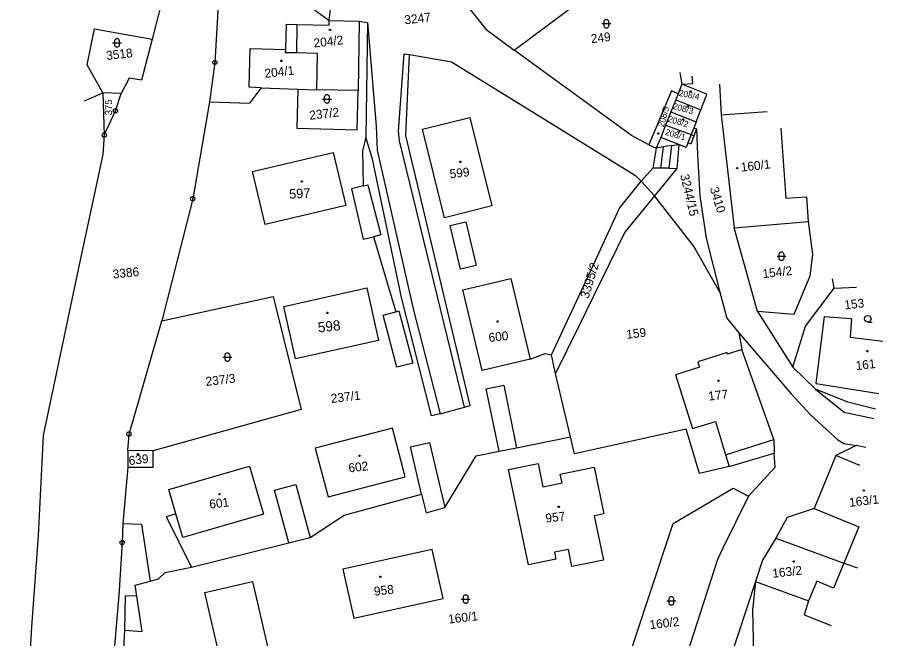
# Model space of a CAD drawing. Extents: x -563764 to -561589, y -1056950 to -1055205.
# Drawn here: x -562841.2 to -562646.5, y -1056594.1 to -1056454.4 of the extents above; entities that cross this region are included whole.
import ezdxf

# ---------------------------------------------------------------- set-up
doc = ezdxf.new("R2010")
doc.units = 0
doc.layers.add('katastr', color=7, linetype='Continuous')

msp = doc.modelspace()

# ---------------------------------------------------------------- linework, layer by layer
at = {"layer": 'katastr'}
for p, q in [((-562807.89, -1056447.67), (-562810.82, -1056459.3)), ((-562778.27, -1056455.95), (-562778.41, -1056462.39)), ((-562764.27, -1056455.24), (-562762.41, -1056455.51)), ((-562762.41, -1056455.51), (-562762.41, -1056455.51)), ((-562786.33, -1056470.19), (-562788.92, -1056473.69)), ((-562688.99, -1056479.22), (-562688.99, -1056479.22)), ((-562696.44, -1056481.38), (-562697.49, -1056483.76)), ((-562699.08, -1056483.01), (-562697.49, -1056483.76)), ((-562694.01, -1056483.22), (-562692.39, -1056483)), ((-562763.28, -1056492.29), (-562763.49, -1056484.15)), ((-562695.3, -1056484.67), (-562695.3, -1056484.67)), ((-562694.57, -1056488.27), (-562692.84, -1056488.35)), ((-562700.82, -1056491.22), (-562697.85, -1056494.51)), ((-562761.07, -1056503.73), (-562756.04, -1056520.6)), ((-562657.39, -1056515.29), (-562652.42, -1056515.09)), ((-562678.86, -1056525.35), (-562678.16, -1056529.09)), ((-562725.8, -1056531.24), (-562722.41, -1056529.98)), ((-562671, -1056549.3), (-562678.16, -1056529.09)), ((-562666.71, -1056533.02), (-562661.61, -1056538)), ((-562681.83, -1056552.77), (-562671, -1056549.3)), ((-562671, -1056549.3), (-562670.88, -1056552.36)), ((-562681.83, -1056552.77), (-562681.04, -1056555.38)), ((-562681.04, -1056555.38), (-562670.88, -1056552.36)), ((-562651.61, -1056555.15), (-562657.07, -1056552.92)), ((-562805.55, -1056566), (-562807.63, -1056566.72)), ((-562816.98, -1056592.16), (-562816.82, -1056584.45))]:
    msp.add_line(p, q, dxfattribs=at)
for points in [[(-562751.15, -1056437.76), (-562735.81, -1056457), (-562729.41, -1056461.76), (-562715.27, -1056451.26), (-562705.98, -1056451.13)], [(-562795.32, -1056439.99), (-562796.76, -1056464.53), (-562797.96, -1056473.35), (-562788.92, -1056473.69)], [(-562780.21, -1056448.35), (-562771.03, -1056455.05), (-562770.55, -1056451.34)], [(-562786.33, -1056470.19), (-562789.04, -1056470.11), (-562788.81, -1056461.4), (-562780.81, -1056461.63), (-562780.65, -1056455.88), (-562778.27, -1056455.95), (-562771.06, -1056456.15), (-562771.03, -1056455.05), (-562764.27, -1056455.24)], [(-562764.27, -1056455.24), (-562764.5, -1056470.82), (-562773.81, -1056470.66), (-562773.69, -1056462.47), (-562778.41, -1056462.39), (-562780.85, -1056462.33), (-562780.81, -1056461.63)], [(-562762.41, -1056455.51), (-562762.8, -1056481.29), (-562763.49, -1056484.15)], [(-562762.41, -1056455.51), (-562760.48, -1056478.81), (-562760.25, -1056484.26), (-562752.16, -1056519.89), (-562746.08, -1056543.52), (-562740.55, -1056542.01), (-562755.18, -1056482.17), (-562755.41, -1056479.98), (-562754.19, -1056462.58), (-562752.98, -1056462.73), (-562743.47, -1056464.4), (-562726.48, -1056474.9), (-562702.1, -1056489.94), (-562700.82, -1056491.22)], [(-562709.66, -1056455.79), (-562707.66, -1056455.79)], [(-562826.08, -1056473.18), (-562821.92, -1056471.38), (-562825.48, -1056465.03), (-562823.83, -1056456.99), (-562810.82, -1056459.3), (-562813.22, -1056468.51), (-562816.06, -1056468.02), (-562817.82, -1056471.48), (-562821.92, -1056471.38), (-562821.64, -1056480.84), (-562819.14, -1056475.38), (-562817.82, -1056471.48)], [(-562819.77, -1056460.11), (-562817.76, -1056460.12)], [(-562699.08, -1056483.01), (-562703, -1056480.97), (-562729.41, -1056461.76)], [(-562740.55, -1056542.01), (-562739.33, -1056541.7), (-562753.75, -1056480.96), (-562752.98, -1056462.73)], [(-562796.88, -1056464.53), (-562796.63, -1056464.54)], [(-562692.16, -1056466.75), (-562691.66, -1056469.37), (-562689.19, -1056469.25), (-562689.32, -1056467.58)], [(-562786.33, -1056470.19), (-562778.06, -1056470.51), (-562773.81, -1056470.66)], [(-562691.66, -1056469.37), (-562692.48, -1056471.57), (-562693.02, -1056472.9), (-562694.13, -1056475.65), (-562695.34, -1056478.65), (-562696.44, -1056481.38)], [(-562693.02, -1056472.9), (-562687.42, -1056475.17), (-562686.22, -1056472.09), (-562686.05, -1056471.65), (-562691.66, -1056469.37)], [(-562683.17, -1056469.39), (-562682.87, -1056476.28), (-562679.94, -1056501.68), (-562663.27, -1056500.32), (-562662.3, -1056507.61), (-562662.9, -1056512.58), (-562666.45, -1056521.22), (-562674.67, -1056520.51), (-562679.94, -1056501.68)], [(-562778.06, -1056470.51), (-562778.31, -1056479.27), (-562764.75, -1056479.67), (-562764.5, -1056470.82)], [(-562692.48, -1056471.57), (-562694.04, -1056470.92), (-562699.08, -1056483.01)], [(-562797.96, -1056473.35), (-562801.73, -1056495.17), (-562808.71, -1056522.66), (-562783.6, -1056517.12), (-562777.34, -1056542.58), (-562810.61, -1056551.84), (-562816.3, -1056551.78), (-562816.06, -1056548.09), (-562808.71, -1056522.66)], [(-562772.55, -1056472.74), (-562770.54, -1056472.74)], [(-562819.26, -1056475.38), (-562819.02, -1056475.38)], [(-562694.13, -1056475.65), (-562688.46, -1056477.86), (-562687.42, -1056475.17)], [(-562682.87, -1056476.28), (-562672.49, -1056475.56)], [(-562688.46, -1056477.86), (-562688.99, -1056479.22), (-562688.36, -1056479.46), (-562688.95, -1056481.01), (-562689.66, -1056482.86), (-562690.31, -1056482.61), (-562690.71, -1056483.62)], [(-562688.36, -1056479.46), (-562688.16, -1056485.24), (-562687.63, -1056494.52), (-562686.23, -1056504.02), (-562683.15, -1056516.21), (-562689.04, -1056505.76), (-562697.85, -1056494.51)], [(-562695.34, -1056478.65), (-562689.59, -1056480.75), (-562688.95, -1056481.01)], [(-562688.99, -1056479.22), (-562689.59, -1056480.75), (-562690.31, -1056482.61)], [(-562669.39, -1056479.26), (-562668.27, -1056495.07), (-562663.67, -1056494.75), (-562663.27, -1056500.32)], [(-562821.64, -1056480.84), (-562821.97, -1056485.19), (-562827.2, -1056509.63), (-562832.17, -1056533.12), (-562835.37, -1056548.43), (-562836.5, -1056571.01), (-562838, -1056591.43), (-562839.29, -1056614.12), (-562840.1, -1056632.04), (-562841.2, -1056651.28)], [(-562821.76, -1056480.84), (-562821.52, -1056480.84)], [(-562746.08, -1056543.52), (-562747.99, -1056544.01), (-562754.78, -1056517.35), (-562761.28, -1056486.28), (-562762.8, -1056481.29)], [(-562690.71, -1056483.62), (-562692.39, -1056483), (-562696.44, -1056481.38)], [(-562692.39, -1056483), (-562692.84, -1056488.35), (-562697.85, -1056494.51), (-562704.54, -1056502.72), (-562714.97, -1056524.11), (-562720.14, -1056534.45), (-562720.97, -1056530.29)], [(-562697.49, -1056483.76), (-562698.2, -1056488.3), (-562700.82, -1056491.22)], [(-562695.86, -1056483.51), (-562696.49, -1056488.27), (-562698.2, -1056488.3)], [(-562694.01, -1056483.22), (-562695.86, -1056483.51), (-562697.49, -1056483.76)], [(-562694.01, -1056483.22), (-562694.57, -1056488.27), (-562696.49, -1056488.27)], [(-562722.41, -1056529.98), (-562720.97, -1056530.29), (-562711.15, -1056509.23), (-562705.73, -1056497.29), (-562700.82, -1056491.22)], [(-562763.28, -1056492.29), (-562766.04, -1056492.93), (-562763.37, -1056504.27), (-562761.07, -1056503.73)], [(-562763.28, -1056492.29), (-562762.3, -1056492.04), (-562759.43, -1056503.31), (-562761.07, -1056503.73)], [(-562801.85, -1056495.17), (-562801.61, -1056495.17)], [(-562670.27, -1056508.11), (-562668.27, -1056508.11)], [(-562674.67, -1056520.51), (-562666.71, -1056533.02), (-562663.85, -1056523.79), (-562657.39, -1056515.29), (-562657.76, -1056513.21)], [(-562683.15, -1056516.21), (-562681.59, -1056522.04), (-562678.86, -1056525.35)], [(-562661.47, -1056536.73), (-562659.56, -1056521.66), (-562653.74, -1056522.13), (-562653.48, -1056522.16), (-562653.8, -1056526.28), (-562646.49, -1056527.18)], [(-562649.85, -1056522.89), (-562650.23, -1056522.79), (-562650.5, -1056522.52), (-562650.6, -1056522.14), (-562650.5, -1056521.77), (-562650.22, -1056521.49), (-562649.85, -1056521.39), (-562649.47, -1056521.5), (-562649.2, -1056521.77), (-562649.1, -1056522.15), (-562649.2, -1056522.52), (-562649.47, -1056522.79), (-562649.85, -1056522.89), (-562648.85, -1056522.9)], [(-562678.86, -1056525.35), (-562667.06, -1056539.03), (-562662.64, -1056543.85), (-562656.61, -1056549.38), (-562655.24, -1056550.24), (-562652.44, -1056550.65), (-562657.07, -1056552.92), (-562661.89, -1056564.82), (-562667.99, -1056566.84), (-562670.53, -1056571.54), (-562655.24, -1056577.09), (-562652.14, -1056578.15)], [(-562678.16, -1056529.09), (-562681.38, -1056530.11), (-562681.49, -1056529.76), (-562688.09, -1056531.85), (-562687.71, -1056533.04), (-562693.12, -1056534.76), (-562689.26, -1056546.87), (-562684.11, -1056545.24), (-562681.83, -1056552.77)], [(-562794.91, -1056530.77), (-562792.91, -1056530.77)], [(-562802.01, -1056578.04), (-562780.13, -1056572.53), (-562775.32, -1056571.32), (-562767.64, -1056566.33), (-562750.25, -1056561.58), (-562749.22, -1056565.79), (-562744.98, -1056564.64), (-562737.92, -1056553.01), (-562732.78, -1056551.97), (-562728.85, -1056551.18), (-562716.72, -1056548.74), (-562720.14, -1056534.45)], [(-562732.78, -1056551.97), (-562735.68, -1056537.91), (-562731.75, -1056537.11), (-562728.85, -1056551.18)], [(-562648.09, -1056542.49), (-562654.31, -1056540.95), (-562661.61, -1056538), (-562655.17, -1056543.13), (-562648.51, -1056544.61)], [(-562661.47, -1056536.73), (-562647.37, -1056538.94)], [(-562816.18, -1056548.09), (-562815.94, -1056548.09)], [(-562681.04, -1056555.38), (-562687.72, -1056556.96), (-562690.68, -1056547), (-562715.86, -1056552.53), (-562716.72, -1056548.74)], [(-562750.25, -1056561.58), (-562752.75, -1056550.97), (-562748.44, -1056549.96), (-562744.98, -1056564.64)], [(-562816.3, -1056551.78), (-562816.32, -1056555.51), (-562810.63, -1056555.55), (-562810.61, -1056551.84)], [(-562650.27, -1056551.13), (-562652.44, -1056550.65)], [(-562696.5, -1056616.11), (-562695.19, -1056612.06), (-562707.91, -1056611.3), (-562699.44, -1056585.57), (-562693.63, -1056568.2), (-562680.17, -1056560.28), (-562676.65, -1056562.07), (-562670.66, -1056555.55), (-562670.88, -1056552.36)], [(-562816.32, -1056555.51), (-562817.43, -1056568.24), (-562813.26, -1056568.33), (-562811.3, -1056581.14), (-562809.43, -1056580.65), (-562807.93, -1056579.19), (-562802.01, -1056578.04), (-562807.63, -1056566.72)], [(-562780.13, -1056572.53), (-562783.33, -1056560.74), (-562778.55, -1056559.45), (-562775.77, -1056569.67), (-562775.32, -1056571.32)], [(-562676.65, -1056562.07), (-562682.5, -1056573.94), (-562683.68, -1056576.29), (-562695.19, -1056612.06)], [(-562661.89, -1056564.82), (-562651.88, -1056568.93), (-562655.24, -1056577.09), (-562657.56, -1056582.73), (-562661.34, -1056581.18), (-562663.18, -1056585.63)], [(-562817.43, -1056568.24), (-562817.6, -1056572.51), (-562818.35, -1056584.38), (-562820.3, -1056607.3), (-562821.55, -1056624.75), (-562822.3, -1056641.64), (-562822.52, -1056645.44), (-562816.52, -1056649.58), (-562816.33, -1056646.08), (-562801.84, -1056657.6), (-562792.8, -1056645.94), (-562791.35, -1056644.07), (-562795.71, -1056641.61), (-562794.55, -1056633.72), (-562811.66, -1056627.59), (-562811.54, -1056606.31), (-562817.77, -1056606.15), (-562816.98, -1056592.16), (-562813.09, -1056592.47), (-562814.31, -1056584.57), (-562816.82, -1056584.45)], [(-562670.53, -1056571.54), (-562673.51, -1056576.46), (-562675.14, -1056581.27), (-562663.18, -1056585.63), (-562664.19, -1056588.73), (-562658.06, -1056591.14)], [(-562817.72, -1056572.51), (-562817.48, -1056572.51)], [(-562814.31, -1056584.57), (-562814.7, -1056582.04), (-562811.3, -1056581.14)], [(-562675.14, -1056581.27), (-562683.02, -1056605.14), (-562690, -1056627.69), (-562691.03, -1056630.89)], [(-562675.14, -1056581.27), (-562675.81, -1056587.66), (-562675.57, -1056597.57), (-562675.49, -1056607.69), (-562668.51, -1056608.35), (-562665.93, -1056608.42)], [(-562741.31, -1056585.19), (-562739.3, -1056585.19)], [(-562695.04, -1056585.63), (-562693.04, -1056585.63)]]:
    msp.add_lwpolyline(points, dxfattribs=at)
for points in [[(-562709.16, -1056455.29), (-562709.07, -1056455), (-562708.81, -1056454.81), (-562708.5, -1056454.82), (-562708.25, -1056455), (-562708.16, -1056455.29), (-562708.16, -1056456.29), (-562708.25, -1056456.59), (-562708.51, -1056456.77), (-562708.82, -1056456.77), (-562709.07, -1056456.59), (-562709.16, -1056456.29)], [(-562770.76, -1056457.06), (-562770.67, -1056457.21), (-562770.76, -1056457.36), (-562770.93, -1056457.36), (-562771.02, -1056457.21), (-562770.93, -1056457.06)], [(-562819.26, -1056459.61), (-562819.17, -1056459.32), (-562818.92, -1056459.14), (-562818.61, -1056459.14), (-562818.36, -1056459.32), (-562818.26, -1056459.61), (-562818.26, -1056460.61), (-562818.36, -1056460.91), (-562818.61, -1056461.09), (-562818.92, -1056461.09), (-562819.17, -1056460.91), (-562819.26, -1056460.61)], [(-562796.6, -1056464.06), (-562796.35, -1056464.24), (-562796.25, -1056464.54), (-562796.35, -1056464.83), (-562796.6, -1056465.01), (-562796.91, -1056465.01), (-562797.16, -1056464.83), (-562797.26, -1056464.53), (-562797.16, -1056464.24), (-562796.91, -1056464.06)], [(-562781.71, -1056464.01), (-562781.62, -1056464.16), (-562781.71, -1056464.31), (-562781.88, -1056464.31), (-562781.97, -1056464.16), (-562781.88, -1056464.01)], [(-562772.05, -1056472.24), (-562771.95, -1056471.94), (-562771.7, -1056471.76), (-562771.39, -1056471.76), (-562771.14, -1056471.94), (-562771.04, -1056472.24), (-562771.04, -1056473.24), (-562771.14, -1056473.53), (-562771.39, -1056473.72), (-562771.7, -1056473.71), (-562771.95, -1056473.53), (-562772.05, -1056473.24)], [(-562689.6, -1056470.91), (-562689.52, -1056471.06), (-562689.6, -1056471.21), (-562689.78, -1056471.21), (-562689.87, -1056471.06), (-562689.78, -1056470.91)], [(-562818.99, -1056474.91), (-562818.74, -1056475.09), (-562818.64, -1056475.38), (-562818.74, -1056475.68), (-562818.99, -1056475.86), (-562819.3, -1056475.86), (-562819.55, -1056475.68), (-562819.64, -1056475.38), (-562819.55, -1056475.09), (-562819.3, -1056474.91)], [(-562690.22, -1056474.29), (-562690.14, -1056474.45), (-562690.22, -1056474.6), (-562690.4, -1056474.6), (-562690.49, -1056474.45), (-562690.4, -1056474.29)], [(-562750.06, -1056479.54), (-562739.37, -1056476.89), (-562734.4, -1056496.8), (-562745.09, -1056499.44)], [(-562691.27, -1056477.19), (-562691.19, -1056477.34), (-562691.27, -1056477.49), (-562691.45, -1056477.49), (-562691.54, -1056477.34), (-562691.45, -1056477.19)], [(-562692.26, -1056479.96), (-562692.17, -1056480.11), (-562692.26, -1056480.26), (-562692.44, -1056480.26), (-562692.53, -1056480.11), (-562692.44, -1056479.96)], [(-562821.48, -1056480.37), (-562821.23, -1056480.55), (-562821.14, -1056480.84), (-562821.23, -1056481.14), (-562821.48, -1056481.32), (-562821.79, -1056481.32), (-562822.04, -1056481.14), (-562822.14, -1056480.84), (-562822.04, -1056480.55), (-562821.79, -1056480.37)], [(-562696.89, -1056480.32), (-562696.8, -1056480.47), (-562696.89, -1056480.62), (-562697.07, -1056480.62), (-562697.16, -1056480.47), (-562697.07, -1056480.32)], [(-562788.29, -1056489.06), (-562770.14, -1056484.76), (-562767.29, -1056496.67), (-562785.44, -1056500.97)], [(-562741.44, -1056486.73), (-562741.35, -1056486.88), (-562741.44, -1056487.03), (-562741.61, -1056487.03), (-562741.7, -1056486.88), (-562741.61, -1056486.73)], [(-562679.14, -1056488.17), (-562679.05, -1056488.32), (-562679.14, -1056488.47), (-562679.31, -1056488.47), (-562679.4, -1056488.32), (-562679.31, -1056488.17)], [(-562777.1, -1056491.12), (-562777.01, -1056491.27), (-562777.1, -1056491.42), (-562777.27, -1056491.42), (-562777.36, -1056491.27), (-562777.27, -1056491.12)], [(-562801.58, -1056494.69), (-562801.33, -1056494.87), (-562801.23, -1056495.17), (-562801.33, -1056495.46), (-562801.58, -1056495.64), (-562801.89, -1056495.64), (-562802.14, -1056495.46), (-562802.23, -1056495.17), (-562802.14, -1056494.87), (-562801.89, -1056494.69)], [(-562743.78, -1056501.15), (-562740.28, -1056500.33), (-562737.97, -1056510.17), (-562741.46, -1056510.99)], [(-562669.77, -1056507.61), (-562669.68, -1056507.32), (-562669.43, -1056507.13), (-562669.12, -1056507.13), (-562668.87, -1056507.32), (-562668.77, -1056507.61), (-562668.77, -1056508.61), (-562668.87, -1056508.91), (-562669.12, -1056509.09), (-562669.43, -1056509.09), (-562669.68, -1056508.9), (-562669.77, -1056508.61)], [(-562740.99, -1056515.69), (-562730.16, -1056513.11), (-562725.8, -1056531.24), (-562736.63, -1056533.83)], [(-562781.26, -1056519.37), (-562762.58, -1056515.23), (-562759.94, -1056527.04), (-562778.62, -1056531.18)], [(-562771.33, -1056520.69), (-562771.25, -1056520.84), (-562771.33, -1056521), (-562771.51, -1056521), (-562771.6, -1056520.84), (-562771.51, -1056520.69)], [(-562756.04, -1056520.6), (-562755.35, -1056520.41), (-562752.23, -1056532.15), (-562755.77, -1056533.08), (-562758.89, -1056521.35)], [(-562733.05, -1056522.62), (-562732.96, -1056522.77), (-562733.05, -1056522.92), (-562733.23, -1056522.92), (-562733.31, -1056522.77), (-562733.23, -1056522.61)], [(-562794.41, -1056530.27), (-562794.32, -1056529.97), (-562794.06, -1056529.79), (-562793.75, -1056529.79), (-562793.5, -1056529.97), (-562793.41, -1056530.27), (-562793.41, -1056531.27), (-562793.5, -1056531.56), (-562793.76, -1056531.74), (-562794.07, -1056531.74), (-562794.32, -1056531.56), (-562794.41, -1056531.27)], [(-562649.87, -1056529.3), (-562649.78, -1056529.45), (-562649.87, -1056529.6), (-562650.04, -1056529.6), (-562650.13, -1056529.45), (-562650.04, -1056529.3)], [(-562683.34, -1056535.97), (-562683.25, -1056536.12), (-562683.34, -1056536.28), (-562683.51, -1056536.28), (-562683.6, -1056536.12), (-562683.51, -1056535.97)], [(-562815.91, -1056547.62), (-562815.66, -1056547.8), (-562815.56, -1056548.09), (-562815.66, -1056548.39), (-562815.91, -1056548.57), (-562816.22, -1056548.57), (-562816.47, -1056548.39), (-562816.57, -1056548.09), (-562816.47, -1056547.8), (-562816.22, -1056547.62)], [(-562774.18, -1056551.3), (-562771.29, -1056562.23), (-562753.92, -1056557.68), (-562756.81, -1056546.74)], [(-562813.95, -1056552.45), (-562813.86, -1056552.6), (-562813.95, -1056552.75), (-562814.13, -1056552.75), (-562814.21, -1056552.6), (-562814.13, -1056552.45)], [(-562764.11, -1056552.85), (-562764.02, -1056553), (-562764.11, -1056553.15), (-562764.29, -1056553.15), (-562764.38, -1056553), (-562764.29, -1056552.85)], [(-562805.55, -1056566), (-562807.13, -1056560.58), (-562788.97, -1056555.3), (-562785.81, -1056566.08), (-562803.98, -1056571.35)], [(-562730.66, -1056556.08), (-562724.04, -1056554.7), (-562722.94, -1056559.98), (-562718.62, -1056559.09), (-562719.04, -1056557.09), (-562711.4, -1056555.5), (-562709.2, -1056566), (-562711.4, -1056566.45), (-562709.31, -1056576.44), (-562716.4, -1056577.91), (-562717.21, -1056574.04), (-562720.33, -1056574.69), (-562720.01, -1056576.21), (-562726.18, -1056577.49)], [(-562795.62, -1056561.44), (-562795.54, -1056561.6), (-562795.62, -1056561.75), (-562795.8, -1056561.75), (-562795.89, -1056561.59), (-562795.8, -1056561.44)], [(-562650.65, -1056560.65), (-562650.56, -1056560.81), (-562650.65, -1056560.96), (-562650.82, -1056560.96), (-562650.91, -1056560.81), (-562650.82, -1056560.65)], [(-562719.3, -1056564.34), (-562719.21, -1056564.49), (-562719.3, -1056564.64), (-562719.47, -1056564.64), (-562719.56, -1056564.49), (-562719.47, -1056564.34)], [(-562817.45, -1056572.04), (-562817.2, -1056572.22), (-562817.1, -1056572.51), (-562817.2, -1056572.81), (-562817.45, -1056572.99), (-562817.76, -1056572.99), (-562818.01, -1056572.81), (-562818.1, -1056572.51), (-562818.01, -1056572.22), (-562817.76, -1056572.04)], [(-562767.92, -1056578.5), (-562765.46, -1056589.52), (-562745.38, -1056585.09), (-562747.83, -1056574.06)], [(-562666.42, -1056576.6), (-562666.33, -1056576.76), (-562666.42, -1056576.91), (-562666.59, -1056576.91), (-562666.68, -1056576.76), (-562666.59, -1056576.6)], [(-562798.97, -1056583.71), (-562788.25, -1056581.27), (-562778.74, -1056622.54), (-562789.46, -1056624.99)], [(-562759.43, -1056580.03), (-562759.34, -1056580.18), (-562759.43, -1056580.34), (-562759.6, -1056580.34), (-562759.69, -1056580.18), (-562759.6, -1056580.03)], [(-562740.81, -1056584.69), (-562740.71, -1056584.4), (-562740.46, -1056584.22), (-562740.15, -1056584.22), (-562739.9, -1056584.4), (-562739.8, -1056584.69), (-562739.8, -1056585.69), (-562739.9, -1056585.99), (-562740.15, -1056586.17), (-562740.46, -1056586.17), (-562740.71, -1056585.99), (-562740.81, -1056585.69)], [(-562694.54, -1056585.13), (-562694.45, -1056584.83), (-562694.2, -1056584.65), (-562693.89, -1056584.65), (-562693.64, -1056584.84), (-562693.54, -1056585.13), (-562693.54, -1056586.13), (-562693.64, -1056586.42), (-562693.89, -1056586.61), (-562694.2, -1056586.61), (-562694.45, -1056586.42), (-562694.54, -1056586.13)]]:
    msp.add_lwpolyline(points, close=True, dxfattribs=at)

# ---------------------------------------------------------------- texts
for s, height, rotation, p in [('3247', 2.006, 6.5573, (-562753.99, -1056455.96)), ('204/2', 2.006, 6.5573, (-562774.42, -1056461.17)), ('249', 2.006, 6.5573, (-562712.04, -1056460.19)), ('3518', 2.006, 6.5573, (-562821.08, -1056463.99)), ('204/1', 2.006, 6.5573, (-562785.47, -1056468)), ('208/4', 1.404, 348.644, (-562692.46, -1056472.02)), ('375', 1.597, 89.3852, (-562819.91, -1056476.41)), ('208/3', 1.403, 344.7904, (-562693.82, -1056474.95)), ('237/2', 2.006, 6.5573, (-562775.38, -1056477.42)), ('208/5', 1.398, 74.1528, (-562695.78, -1056479.17)), ('208/2', 1.403, 343.3529, (-562694.95, -1056477.81)), ('208/1', 1.403, 343.8129, (-562695.55, -1056480.76)), ('160/1', 2.006, 6.5573, (-562678.31, -1056489.09)), ('599', 2.006, 6.5573, (-562743.81, -1056490.6)), ('3244/15', 1.996, 283.4907, (-562692.07, -1056489.87)), ('597', 2.146, 2.8613, (-562779.99, -1056495.18)), ('3410', 1.996, 286.7516, (-562685.39, -1056492.85)), ('3386', 2.006, 5.798, (-562819.63, -1056513.13)), ('3395/2', 1.998, 73.2392, (-562712.68, -1056517.72)), ('154/2', 2.006, 6.5573, (-562673.42, -1056513.05)), ('153', 2.006, 6.5573, (-562655.01, -1056520.08)), ('598', 2.287, 6.5573, (-562773.44, -1056525.27)), ('159', 2.006, 6.5573, (-562704.07, -1056526.68)), ('600', 2.006, 6.5573, (-562735.05, -1056527.42)), ('161', 2.006, 6.5573, (-562652.46, -1056533.73)), ('237/3', 2.006, 6.5573, (-562798.71, -1056537.28)), ('237/1', 2.006, 6.5573, (-562770.55, -1056541.1)), ('177', 2.006, 6.5573, (-562685.62, -1056540.58)), ('639', 2.006, 6.5573, (-562816.03, -1056555.09)), ('602', 2.006, 6.5573, (-562766.58, -1056556.73)), ('163/1', 2.006, 6.5573, (-562653.93, -1056564.47)), ('601', 2.006, 6.5573, (-562797.89, -1056564.87)), ('957', 2.006, 6.5573, (-562722.26, -1056568.03)), ('163/2', 2.006, 6.5573, (-562671.21, -1056580.44)), ('958', 2.006, 6.5573, (-562760.83, -1056584.47)), ('160/1', 2.006, 6.5573, (-562744.14, -1056590.73)), ('160/2', 2.006, 6.5573, (-562698.83, -1056591.99))]:
    msp.add_text(s, height=height, rotation=rotation, dxfattribs=at).set_placement(p)

doc.saveas('drawing.dxf')
